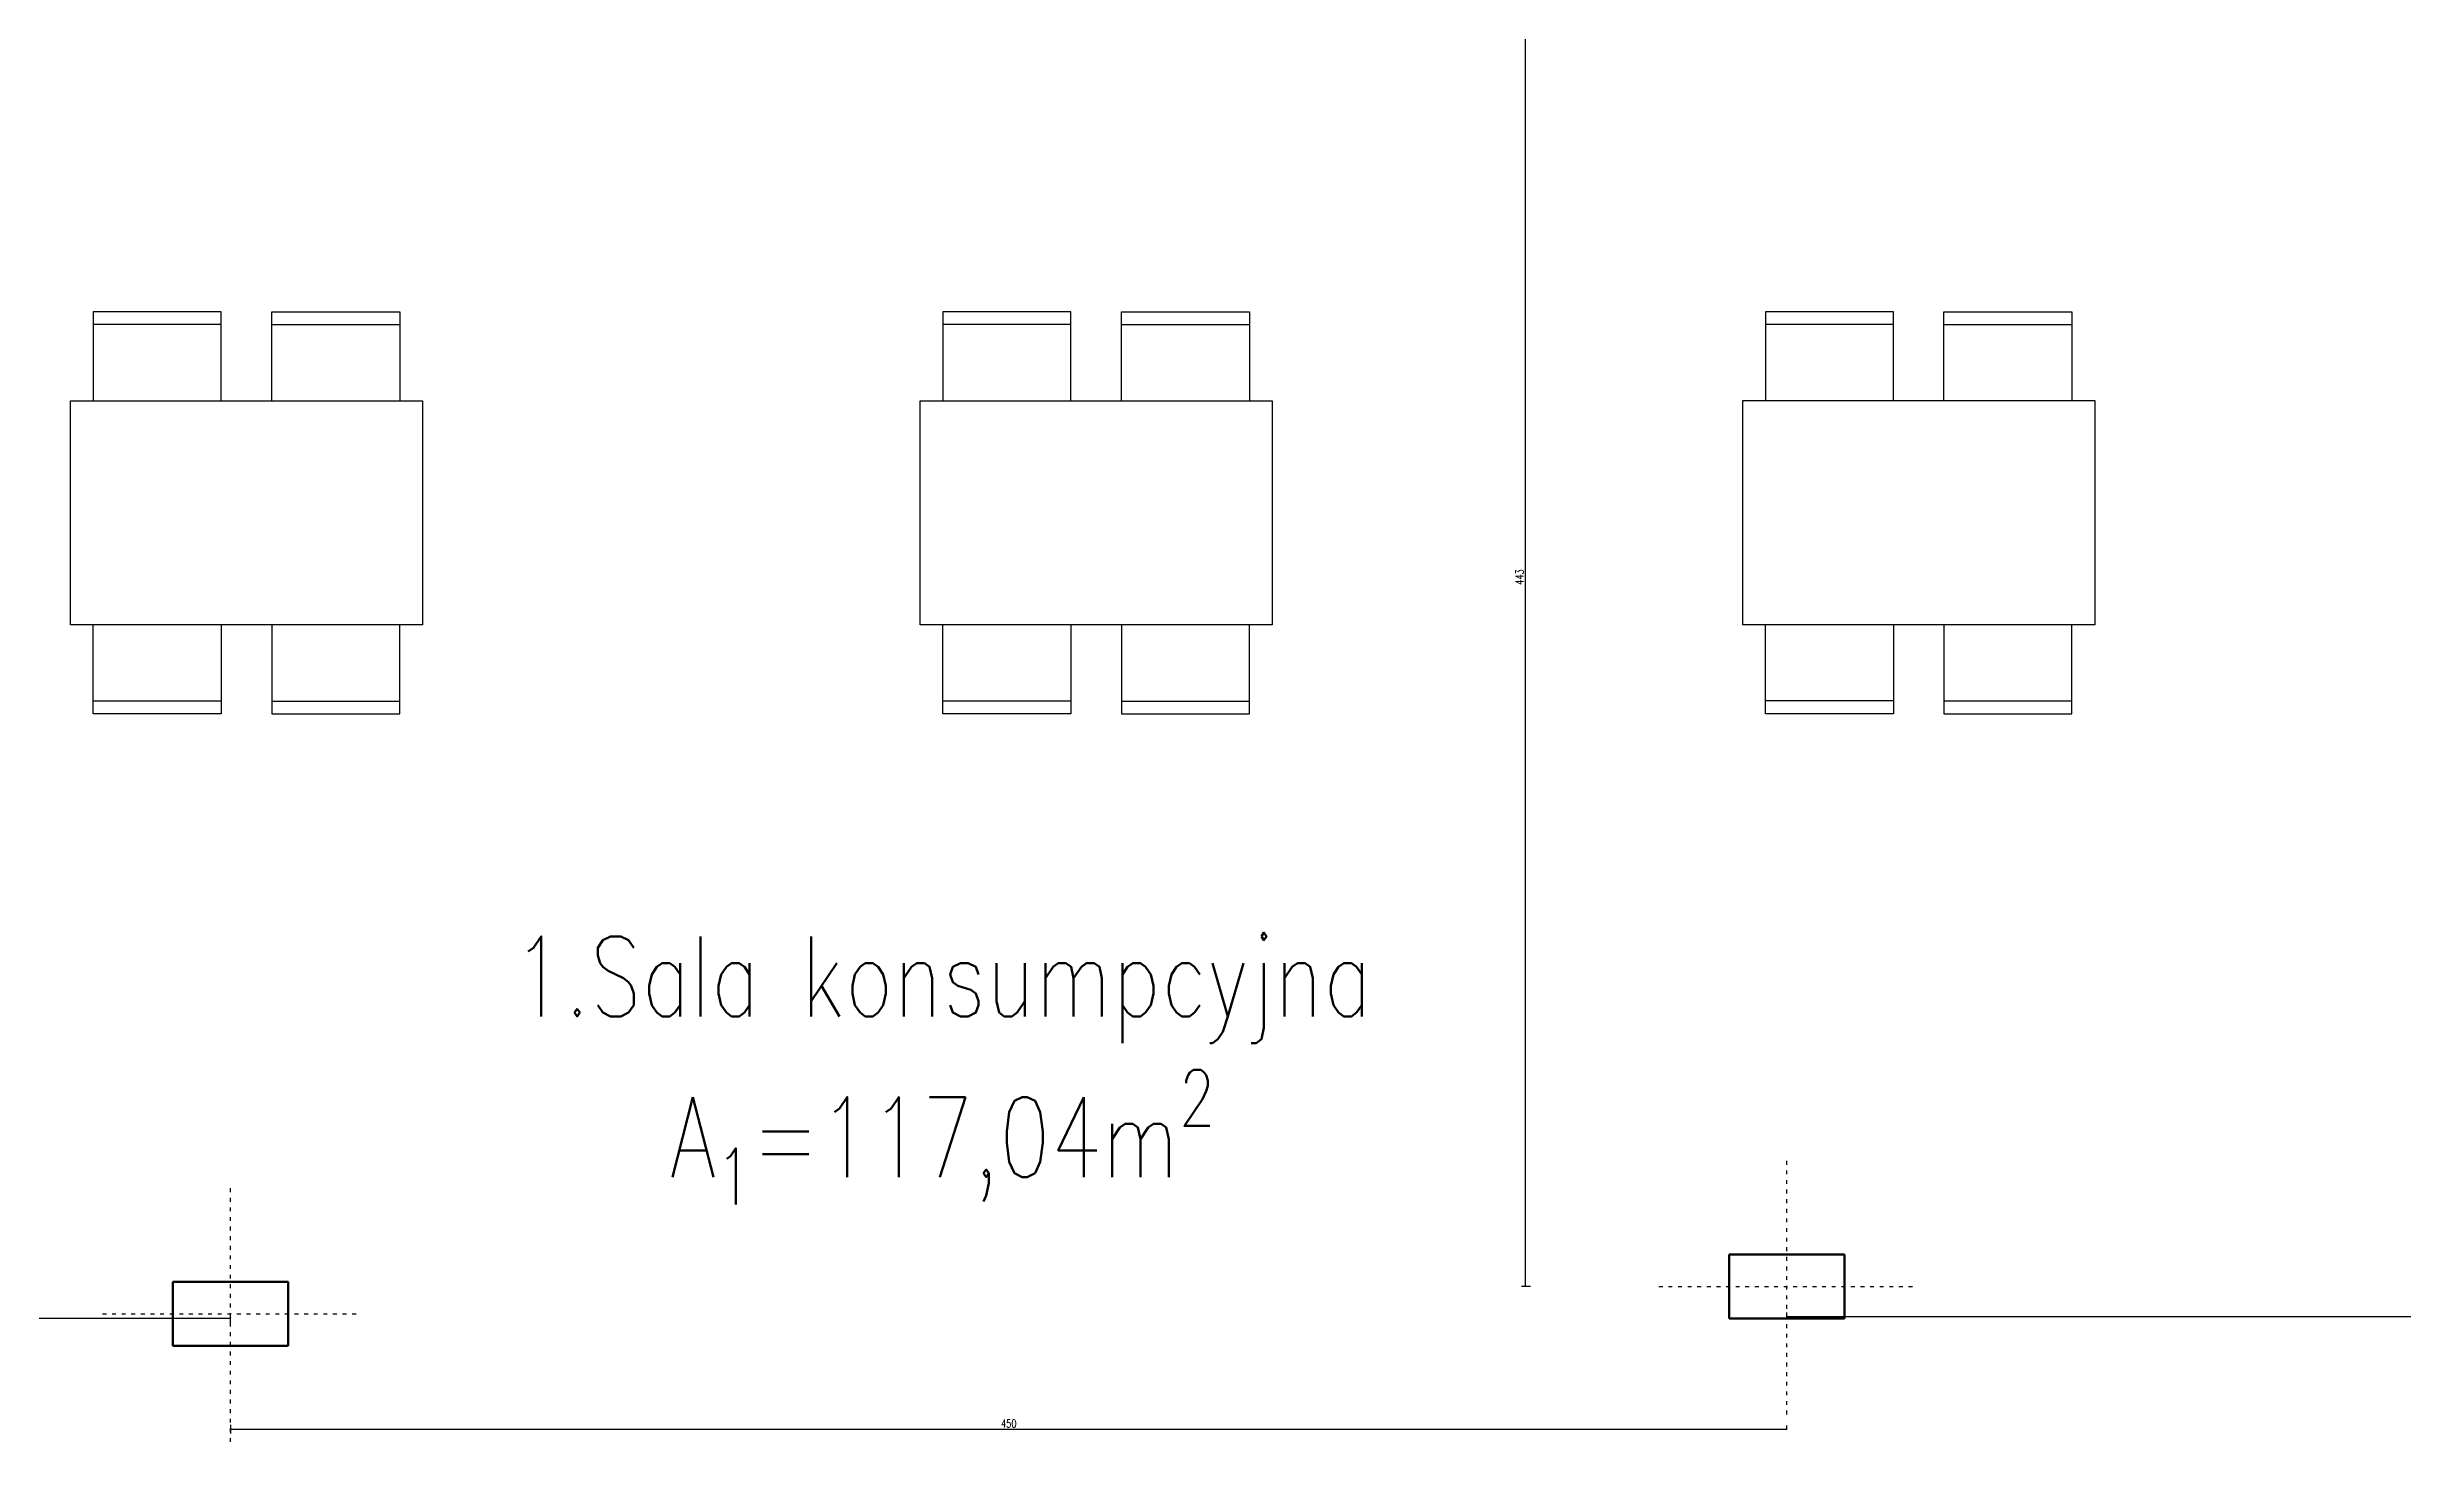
# Model space of a CAD drawing. Header units: millimetres. Extents: x -125182 to -122572, y -7332 to -5704.
# Drawn here: x -124449 to -123713, y -6575 to -6139 of the extents above; entities that cross this region are included whole.
import ezdxf

# ---------------------------------------------------------------- set-up
doc = ezdxf.new("R2010")
doc.units = ezdxf.units.MM
doc.linetypes.add('ACAD_ISO03W100', pattern=[30, 12, -18])
doc.layers.add('wymiary', color=253, linetype='Continuous', lineweight=5)
doc.layers.add('ściany', color=5, linetype='Continuous', lineweight=50)
doc.styles.add('Opisowy', font='simplex.shx', dxfattribs={"width": 0.75, "height": 2.5})
doc.dimstyles.new('Opisowy', dxfattribs={"dimscale": 0, "dimtxt": 2.5, "dimasz": 0.5, "dimexe": 1.25, "dimexo": 0.625, "dimtad": 1, "dimdec": 1, "dimtxsty": 'Opisowy', "dimblk": 'ARCHTICK', "dimcen": 1, "dimadec": 0, "dimazin": 0, "dimtfac": 1, "dimtdec": 1, "dimtmove": 0, "dimatfit": 3, "dimfxl": 1.5, "dimfxlon": 1, "dimarcsym": 0})

# ---------------------------------------------------------------- blocks, each defined once
blk = doc.blocks.new('_ArchTick')
at = {"color": 0, "linetype": 'ByBlock', "const_width": 0.15}
blk.add_lwpolyline([(-0.5, -0.5), (0.5, 0.5)], dxfattribs=at)
blk = doc.blocks.new('*D37')
at = {"layer": 'Defpoints', "color": 0}
for p in [(-124841.96, -6530.9), (-124841.96, -6536.21), (-124391.81, -6570.91)]:
    blk.add_point(p, dxfattribs=at)
at = {"layer": 'wymiary', "color": 0, "lineweight": -2}
for p, q in [((-124841.96, -6534.71), (-124841.96, -6537.46)), ((-124391.81, -6537.71), (-124391.81, -6534.96)), ((-124391.81, -6536.21), (-124841.96, -6536.21))]:
    blk.add_line(p, q, dxfattribs=at)
at = {"layer": 'wymiary', "color": 0, "lineweight": -2, "xscale": 0.5, "yscale": 0.5, "zscale": 0.5, "rotation": 180}
blk.add_blockref('_ArchTick', (-124841.96, -6536.21), dxfattribs=at)
at = {"layer": 'wymiary', "color": 0, "lineweight": -2, "xscale": 0.5, "yscale": 0.5, "zscale": 0.5}
blk.add_blockref('_ArchTick', (-124391.81, -6536.21), dxfattribs=at)
at = {"layer": 'wymiary', "color": 0, "lineweight": 5, "insert": (-124616.89, -6534.34), "char_height": 2.5, "attachment_point": 5, "style": 'Opisowy'}
blk.add_mtext('432', dxfattribs=at)
blk = doc.blocks.new('*D39')
at = {"layer": 'Defpoints', "color": 0}
for p in [(-124391.81, -6544.76), (-124391.81, -6570.91), (-123905.61, -6570.91)]:
    blk.add_point(p, dxfattribs=at)
at = {"layer": 'wymiary', "color": 0, "lineweight": -2}
for p, q in [((-124391.81, -6569.41), (-124391.81, -6572.16)), ((-123905.61, -6570.91), (-124391.81, -6570.91)), ((-123905.61, -6570.91), (-123905.61, -6569.66))]:
    blk.add_line(p, q, dxfattribs=at)
at = {"layer": 'wymiary', "color": 0, "lineweight": -2, "xscale": 0.5, "yscale": 0.5, "zscale": 0.5, "rotation": 180}
blk.add_blockref('_ArchTick', (-124391.81, -6570.91), dxfattribs=at)
at = {"layer": 'wymiary', "color": 0, "lineweight": -2, "xscale": 0.5, "yscale": 0.5, "zscale": 0.5}
blk.add_blockref('_ArchTick', (-123905.61, -6570.91), dxfattribs=at)
at = {"layer": 'wymiary', "color": 0, "lineweight": 5, "insert": (-124148.71, -6569.04), "char_height": 2.5, "attachment_point": 5, "style": 'Opisowy'}
blk.add_mtext('450', dxfattribs=at)
blk = doc.blocks.new('*D40')
at = {"layer": 'Defpoints', "color": 0, "transparency": 16777216}
for p in [(-123905.61, -6536.21), (-123497.56, -6535.61), (-123497.56, -6535.61)]:
    blk.add_point(p, dxfattribs=at)
at = {"layer": 'wymiary', "color": 0, "lineweight": -2, "transparency": 16777216}
for p, q in [((-123905.61, -6535.61), (-123905.61, -6534.36)), ((-123497.56, -6535.61), (-123497.56, -6534.36)), ((-123905.61, -6535.61), (-123497.56, -6535.61))]:
    blk.add_line(p, q, dxfattribs=at)
at = {"layer": 'wymiary', "color": 0, "lineweight": -2, "transparency": 16777216, "xscale": 0.5, "yscale": 0.5, "zscale": 0.5, "rotation": 180}
blk.add_blockref('_ArchTick', (-123905.61, -6535.61), dxfattribs=at)
at = {"layer": 'wymiary', "color": 0, "lineweight": -2, "transparency": 16777216, "xscale": 0.5, "yscale": 0.5, "zscale": 0.5}
blk.add_blockref('_ArchTick', (-123497.56, -6535.61), dxfattribs=at)
at = {"layer": 'wymiary', "color": 0, "lineweight": 5, "transparency": 16777216, "insert": (-123701.59, -6533.74), "char_height": 2.5, "attachment_point": 5, "style": 'Opisowy'}
blk.add_mtext('408', dxfattribs=at)
blk = doc.blocks.new('*D53')
at = {"layer": 'Defpoints', "color": 0}
for p in [(-123987.24, -6083.24), (-123987.24, -6083.24), (-123945.61, -6526.21)]:
    blk.add_point(p, dxfattribs=at)
at = {"layer": 'wymiary', "color": 0, "lineweight": -2}
for p, q in [((-123987.24, -6083.24), (-123985.99, -6083.24)), ((-123987.24, -6526.21), (-123987.24, -6083.24)), ((-123985.74, -6526.21), (-123988.49, -6526.21))]:
    blk.add_line(p, q, dxfattribs=at)
at = {"layer": 'wymiary', "color": 0, "lineweight": -2, "xscale": 0.5, "yscale": 0.5, "zscale": 0.5}
for p, rotation in [((-123987.24, -6083.24), 90), ((-123987.24, -6526.21), 270)]:
    blk.add_blockref('_ArchTick', p, dxfattribs=dict(at, rotation=rotation))
at = {"layer": 'wymiary', "color": 0, "lineweight": 5, "insert": (-123989.11, -6304.72), "char_height": 2.5, "attachment_point": 5, "rotation": 90, "style": 'Opisowy'}
blk.add_mtext('443', dxfattribs=at)

msp = doc.modelspace()

# ---------------------------------------------------------------- linework, layer by layer
for p, q in [((-124394.71, -6221.9), (-124434.71, -6221.9)), ((-124434.71, -6221.9), (-124434.71, -6249.67)), ((-124394.71, -6225.9), (-124434.71, -6225.9)), ((-124394.71, -6249.67), (-124394.71, -6221.9)), ((-124378.96, -6249.67), (-124378.96, -6221.9)), ((-124378.96, -6221.9), (-124338.96, -6221.9)), ((-124378.96, -6225.9), (-124338.96, -6225.9)), ((-124338.96, -6221.9), (-124338.96, -6249.67)), ((-124129.27, -6221.9), (-124169.27, -6221.9)), ((-124169.27, -6221.9), (-124169.27, -6249.67)), ((-124129.27, -6225.9), (-124169.27, -6225.9)), ((-124129.27, -6249.67), (-124129.27, -6221.9)), ((-124113.52, -6249.67), (-124113.52, -6221.9)), ((-124113.52, -6221.9), (-124073.52, -6221.9)), ((-124113.52, -6225.9), (-124073.52, -6225.9)), ((-124073.52, -6221.9), (-124073.52, -6249.67)), ((-123872.31, -6221.87), (-123912.31, -6221.87)), ((-123912.31, -6221.87), (-123912.31, -6249.64)), ((-123872.31, -6225.87), (-123912.31, -6225.87)), ((-123872.31, -6249.64), (-123872.31, -6221.87)), ((-123856.56, -6249.64), (-123856.56, -6221.87)), ((-123856.56, -6221.87), (-123816.56, -6221.87)), ((-123856.56, -6225.87), (-123816.56, -6225.87)), ((-123816.56, -6221.87), (-123816.56, -6249.64)), ((-124441.84, -6319.67), (-124441.84, -6249.67)), ((-124441.84, -6249.67), (-124331.84, -6249.67)), ((-124331.84, -6249.67), (-124331.84, -6319.67)), ((-124176.4, -6319.67), (-124176.4, -6249.67)), ((-124176.4, -6249.67), (-124066.4, -6249.67)), ((-124066.4, -6249.67), (-124066.4, -6319.67)), ((-123919.43, -6319.64), (-123919.43, -6249.64)), ((-123919.43, -6249.64), (-123809.43, -6249.64)), ((-123809.43, -6249.64), (-123809.43, -6319.64)), ((-124331.84, -6319.67), (-124441.84, -6319.67)), ((-124434.71, -6347.43), (-124434.71, -6319.67)), ((-124394.71, -6319.67), (-124394.71, -6347.43)), ((-124378.96, -6319.67), (-124378.96, -6347.43)), ((-124338.96, -6347.43), (-124338.96, -6319.67)), ((-124066.4, -6319.67), (-124176.4, -6319.67)), ((-124169.27, -6347.43), (-124169.27, -6319.67)), ((-124129.27, -6319.67), (-124129.27, -6347.43)), ((-124113.52, -6319.67), (-124113.52, -6347.43)), ((-124073.52, -6347.43), (-124073.52, -6319.67)), ((-123809.43, -6319.64), (-123919.43, -6319.64)), ((-123912.31, -6347.4), (-123912.31, -6319.64)), ((-123872.31, -6319.64), (-123872.31, -6347.4)), ((-123856.56, -6319.64), (-123856.56, -6347.4)), ((-123816.56, -6347.4), (-123816.56, -6319.64)), ((-124394.71, -6343.43), (-124434.71, -6343.43)), ((-124378.96, -6343.43), (-124338.96, -6343.43)), ((-124129.27, -6343.43), (-124169.27, -6343.43)), ((-124113.52, -6343.43), (-124073.52, -6343.43)), ((-123872.31, -6343.4), (-123912.31, -6343.4)), ((-123856.56, -6343.4), (-123816.56, -6343.4)), ((-124394.71, -6347.43), (-124434.71, -6347.43)), ((-124378.96, -6347.43), (-124338.96, -6347.43)), ((-124129.27, -6347.43), (-124169.27, -6347.43)), ((-124113.52, -6347.43), (-124073.52, -6347.43)), ((-123872.31, -6347.4), (-123912.31, -6347.4)), ((-123856.56, -6347.4), (-123816.56, -6347.4))]:
    msp.add_line(p, q)
at = {"layer": 'wymiary', "linetype": 'ACAD_ISO03W100', "lineweight": 30, "ltscale": 0.1}
for p, q in [((-123905.61, -6566.21), (-123905.61, -6486.21)), ((-124391.81, -6574.76), (-124391.81, -6494.76)), ((-123945.61, -6526.21), (-123865.61, -6526.21)), ((-124431.81, -6534.76), (-124351.81, -6534.76))]:
    msp.add_line(p, q, dxfattribs=at)
at = {"layer": 'ściany', "lineweight": 50}
for p, q in [((-123887.61, -6516.21), (-123923.61, -6516.21)), ((-123923.61, -6536.21), (-123923.61, -6516.21)), ((-123887.61, -6536.21), (-123887.61, -6516.21)), ((-124373.81, -6524.76), (-124409.81, -6524.76)), ((-124409.81, -6544.76), (-124409.81, -6524.76)), ((-124373.81, -6544.76), (-124373.81, -6524.76)), ((-123923.61, -6536.21), (-123887.61, -6536.21)), ((-124409.81, -6544.76), (-124373.81, -6544.76))]:
    msp.add_line(p, q, dxfattribs=at)

# ---------------------------------------------------------------- texts
at = {"insert": (-124169.42, -6458.76), "char_height": 25, "width": 426.9436, "attachment_point": 5, "style": 'Opisowy'}
msp.add_mtext('\\A1;\\pxqc;1.Sala konsumpcyjna\\PA{\\H0.7x;\\S^ 1;}=117,04m{\\H0.7x;\\S2^ ;}', dxfattribs=at)

# ---------------------------------------------------------------- dimensions: what is measured, and where the dimension line sits
at = {"layer": 'wymiary', "lineweight": 5}
dim = msp.add_linear_dim(base=(-123987.24, -6083.24), p1=(-123945.61, -6526.21), p2=(-123987.24, -6083.24), angle=90, dimstyle='Opisowy', dxfattribs=at)
dim.commit()
dim.dimension.update_dxf_attribs({"geometry": '*D53', "text_midpoint": (-123989.11, -6304.72)})
for base, p1, p2, text, picture, middle in [((-124841.96, -6536.21), (-124391.81, -6570.91), (-124841.96, -6530.9), '432', '*D37', (-124616.89, -6534.34)), ((-124391.81, -6570.91), (-123905.61, -6570.91), (-124391.81, -6544.76), '450', '*D39', (-124148.71, -6569.04))]:
    dim = msp.add_linear_dim(base=base, p1=p1, p2=p2, text=text, dimstyle='Opisowy', dxfattribs=at)
    dim.commit()
    dim.dimension.update_dxf_attribs({"geometry": picture, "text_midpoint": middle})
dim = msp.add_linear_dim(base=(-123497.5635, -6535.6117), p1=(-123905.6134, -6536.2117), p2=(-123497.5635, -6535.6117), dimstyle='Opisowy', dxfattribs=at)
dim.commit()
dim.dimension.update_dxf_attribs({"geometry": '*D40', "text_midpoint": (-123701.5885, -6533.7367)})

doc.saveas('drawing.dxf')
